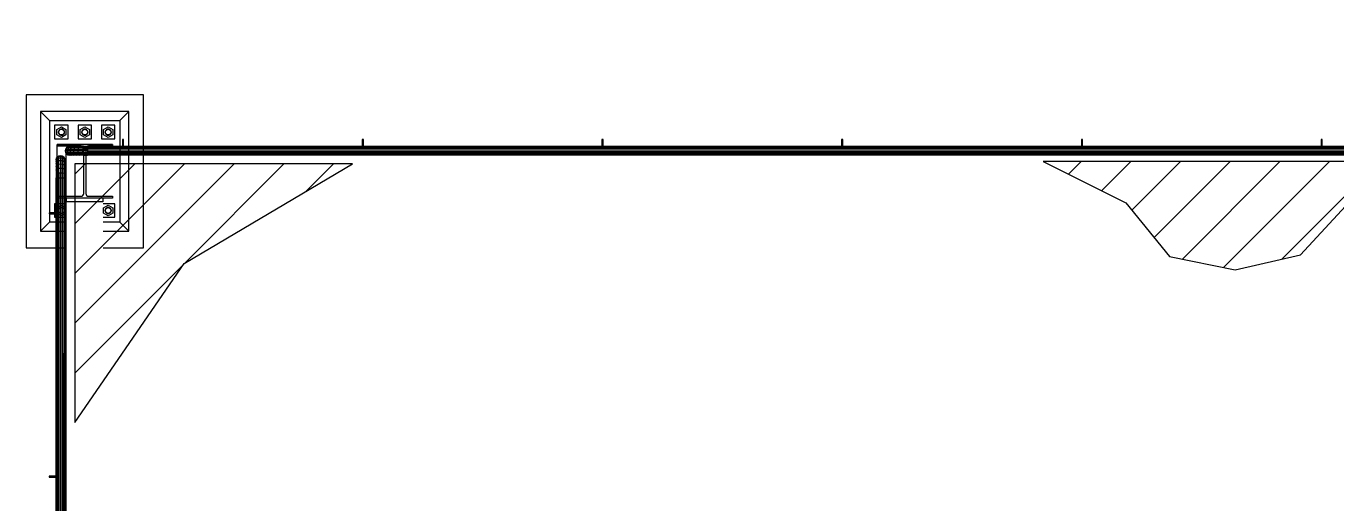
# Model space of a CAD drawing. Header units: metres. Extents: x 0 to 63075, y 0 to 44550.
# Drawn here: x 50739 to 51832, y 40770 to 41167 of the extents above; entities that cross this region are included whole.
import ezdxf

# ---------------------------------------------------------------- set-up
doc = ezdxf.new("R2010")
doc.units = ezdxf.units.M
doc.header["$LTSCALE"] = 75
for name, color, linetype in [('GSB', 7, 'Continuous'), ('ML6', 1, 'Continuous'), ('SDM', 7, 'Continuous'), ('SL1', 8, 'Continuous')]:
    doc.layers.add(name, color=color, linetype=linetype)
doc.styles.add('ROMANS', font='ROMANS.SHX')
doc.dimstyles.new('75___1-75', dxfattribs={"dimscale": 75, "dimtxt": 2.5, "dimasz": 2, "dimexe": 1.5, "dimexo": 1, "dimgap": 0.5, "dimtad": 1, "dimdec": 0, "dimzin": 12, "dimtxsty": 'ROMANS', "dimcen": 0, "dimclrd": 256, "dimclre": 256, "dimclrt": 3, "dimazin": 3, "dimtfac": 1, "dimtdec": 0, "dimtmove": 0, "dimatfit": 0, "dimfxl": 1, "dimlwd": -1, "dimlwe": -1, "dimarcsym": 0})
pattern_1 = [(44.99813, (326091.56, -18363.04), (-137.8813, 137.89033), [])]

# ---------------------------------------------------------------- blocks, each defined once
blk = doc.blocks.new('A$C6bae614f')
at = {"layer": 'SL1'}
h = blk.add_hatch(dxfattribs=at)
h.set_pattern_fill('_USER', color=256, scale=195, angle=44.99813, style=0, pattern_type=0)
h.set_pattern_definition(pattern_1)
h.paths.add_polyline_path([(352922.5, 47644), (353857.1, 48196.1), (352316, 48196.1), (352315.9, 46761.9)])
h = blk.add_hatch(dxfattribs=at)
h.set_pattern_fill('_USER', color=256, scale=195, angle=44.99813, style=0, pattern_type=0)
h.set_pattern_definition(pattern_1)
h.paths.add_polyline_path([(359760.7, 48209.2), (357689.8, 48209.3), (358149.4, 47980.1), (358391.7, 47682.6), (358756.2, 47608), (359119.1, 47692.5), (359415.1, 48010.8)])
for p, q in [((352045.5, 48580), (352045.5, 47730)), ((352695.5, 48579.9), (352045.5, 48580)), ((352695.5, 47729.9), (352695.5, 48579.9)), ((352175.5, 48437.5), (352125.5, 48487.5)), ((352125.5, 48487.5), (352125.5, 47822.5)), ((352615.5, 48487.5), (352125.5, 48487.5)), ((352615.5, 48487.5), (352565.5, 48437.5)), ((352615.5, 47822.5), (352615.5, 48487.5)), ((352175.5, 48437.5), (352175.5, 47872.5)), ((352175.5, 48437.5), (352565.5, 48437.5)), ((352203, 48410), (352203, 48335)), ((352278, 48410), (352203, 48410)), ((352215.1, 48387.1), (352240.5, 48401.8)), ((352215.1, 48357.8), (352215.1, 48387.1)), ((352225.5, 48379.7), (352223.9, 48372.5)), ((352230.1, 48385.5), (352225.5, 48379.7)), ((352236.8, 48388.7), (352230.1, 48385.5)), ((352244.2, 48388.7), (352236.8, 48388.7)), ((352240.5, 48401.8), (352266, 48387.1)), ((352250.9, 48385.5), (352244.2, 48388.7)), ((352255.5, 48379.7), (352250.9, 48385.5)), ((352257.2, 48372.5), (352255.5, 48379.7)), ((352266, 48387.1), (352266, 48357.8)), ((352278, 48335), (352278, 48410)), ((352333, 48410), (352333, 48335)), ((352408, 48410), (352333, 48410)), ((352345.1, 48387.1), (352370.5, 48401.8)), ((352345.1, 48357.8), (352345.1, 48387.1)), ((352355.5, 48379.7), (352353.9, 48372.5)), ((352360.1, 48385.5), (352355.5, 48379.7)), ((352366.8, 48388.7), (352360.1, 48385.5)), ((352374.2, 48388.7), (352366.8, 48388.7)), ((352370.5, 48401.8), (352396, 48387.1)), ((352380.9, 48385.5), (352374.2, 48388.7)), ((352385.5, 48379.7), (352380.9, 48385.5)), ((352387.2, 48372.5), (352385.5, 48379.7)), ((352396, 48387.1), (352396, 48357.8)), ((352408, 48335), (352408, 48410)), ((352463, 48410), (352463, 48335)), ((352538, 48410), (352463, 48410)), ((352475.1, 48387.1), (352500.5, 48401.8)), ((352475.1, 48357.8), (352475.1, 48387.1)), ((352485.5, 48379.7), (352483.9, 48372.5)), ((352490.1, 48385.5), (352485.5, 48379.7)), ((352496.8, 48388.7), (352490.1, 48385.5)), ((352504.2, 48388.7), (352496.8, 48388.7)), ((352500.5, 48401.8), (352526, 48387.1)), ((352510.9, 48385.5), (352504.2, 48388.7)), ((352515.5, 48379.7), (352510.9, 48385.5)), ((352517.2, 48372.5), (352515.5, 48379.7)), ((352526, 48387.1), (352526, 48357.8)), ((352538, 48335), (352538, 48410)), ((352565.5, 48437.5), (352565.5, 47872.5)), ((352203, 48335), (352278, 48335)), ((352240.5, 48343.1), (352215.1, 48357.8)), ((352223.9, 48372.5), (352225.5, 48365.2)), ((352225.5, 48365.2), (352230.1, 48359.4)), ((352230.1, 48359.4), (352236.8, 48356.2)), ((352236.8, 48356.2), (352244.2, 48356.2)), ((352266, 48357.8), (352240.5, 48343.1)), ((352244.2, 48356.2), (352250.9, 48359.4)), ((352250.9, 48359.4), (352255.5, 48365.2)), ((352255.5, 48365.2), (352257.2, 48372.5)), ((352333, 48335), (352408, 48335)), ((352370.5, 48343.1), (352345.1, 48357.8)), ((352353.9, 48372.5), (352355.5, 48365.2)), ((352355.5, 48365.2), (352360.1, 48359.4)), ((352360.1, 48359.4), (352366.8, 48356.2)), ((352366.8, 48356.2), (352374.2, 48356.2)), ((352396, 48357.8), (352370.5, 48343.1)), ((352374.2, 48356.2), (352380.9, 48359.4)), ((352380.9, 48359.4), (352385.5, 48365.2)), ((352385.5, 48365.2), (352387.2, 48372.5)), ((352463, 48335), (352538, 48335)), ((352500.5, 48343.1), (352475.1, 48357.8)), ((352483.9, 48372.5), (352485.5, 48365.2)), ((352485.5, 48365.2), (352490.1, 48359.4)), ((352490.1, 48359.4), (352496.8, 48356.2)), ((352496.8, 48356.2), (352504.2, 48356.2)), ((352526, 48357.8), (352500.5, 48343.1)), ((352504.2, 48356.2), (352510.9, 48359.4)), ((352510.9, 48359.4), (352515.5, 48365.2)), ((352515.5, 48365.2), (352517.2, 48372.5)), ((352579.7, 48332), (352579.7, 48292.9)), ((352586, 48332), (352579.7, 48332)), ((352586, 48292.9), (352586, 48332)), ((353910.4, 48331.9), (353910.4, 48292.8)), ((353916.8, 48331.9), (353910.4, 48331.9)), ((353916.8, 48292.8), (353916.8, 48331.9)), ((355241.2, 48331.9), (355241.2, 48292.8)), ((355247.5, 48331.9), (355241.2, 48331.9)), ((355247.5, 48292.8), (355247.5, 48331.9)), ((356571.9, 48331.8), (356571.9, 48292.7)), ((356578.3, 48331.8), (356571.9, 48331.8)), ((356578.3, 48292.7), (356578.3, 48331.8)), ((357902.7, 48331.8), (357902.7, 48292.7)), ((357909, 48331.8), (357902.7, 48331.8)), ((357909, 48292.7), (357909, 48331.8)), ((359233.4, 48331.7), (359233.4, 48292.6)), ((359239.8, 48331.7), (359233.4, 48331.7)), ((359239.8, 48292.6), (359239.8, 48331.7)), ((352213.5, 48227.8), (352218.8, 48235.7)), ((352217.5, 48304.5), (352523.5, 48304.5)), ((352217.5, 48233.9), (352217.5, 48304.5)), ((352523.5, 48304.5), (352217.5, 48304.5)), ((352349, 48293.5), (352217.5, 48293.5)), ((352350, 48293.5), (352217.5, 48293.5)), ((352218.8, 48235.7), (352226.7, 48241)), ((352218.8, 48232.8), (352226.7, 48237.9)), ((352218.8, 48232.8), (352218.8, 48235.7)), ((352226.7, 48241), (352236, 48242.9)), ((352226.7, 48237.9), (352226.7, 48241)), ((352226.7, 48237.9), (352236, 48239.7)), ((352226.7, 48214.3), (352226.7, 48237.9)), ((352236, 48239.7), (352236, 48242.9)), ((352236, 48242.9), (352245.3, 48241)), ((352236, 48239.7), (352245.3, 48237.9)), ((352236, 48239.7), (352236, 48215.7)), ((352245.3, 48241), (352253.3, 48235.7)), ((352245.3, 48237.9), (352245.3, 48241)), ((352245.3, 48237.9), (352245.3, 48214.3)), ((352245.3, 48237.9), (352253.3, 48232.8)), ((352253.3, 48232.8), (352253.3, 48235.7)), ((352253.3, 48235.7), (352258.6, 48227.8)), ((352263.5, 48277.8), (352261.6, 48268.5)), ((352264.7, 48268.5), (352261.6, 48268.5)), ((352261.6, 48268.5), (352263.5, 48259.1)), ((352268.8, 48285.7), (352263.5, 48277.8)), ((352263.5, 48277.8), (352358.7, 48277.8)), ((352263.5, 48259.1), (352268.8, 48251.2)), ((352358.7, 48259.1), (352263.5, 48259.1)), ((352266.5, 48277.8), (352264.7, 48268.5)), ((352358.3, 48268.5), (352264.7, 48268.5)), ((352264.7, 48268.5), (352266.5, 48259.1)), ((352266, 48255.3), (352265.8, 42053.5)), ((352271.7, 48285.7), (352266.5, 48277.8)), ((352266.5, 48259.1), (352271.7, 48251.2)), ((352276.7, 48291), (352268.8, 48285.7)), ((352359.9, 48285.7), (352268.8, 48285.7)), ((352359.9, 48251.2), (352268.8, 48251.2)), ((352268.8, 48251.2), (352276.7, 48245.9)), ((352279.4, 48291), (352271.7, 48285.7)), ((352271.7, 48251.2), (352279.4, 48245.9)), ((352275.6, 48277.8), (352273.9, 48268.5)), ((352273.9, 48268.5), (352275.6, 48259.1)), ((352280.4, 48285.7), (352275.6, 48277.8)), ((352275.6, 48259.1), (352280.4, 48251.2)), ((352286, 48292.9), (352276.7, 48291)), ((352361.7, 48291), (352276.7, 48291)), ((352276.7, 48245.9), (352286, 48244.1)), ((352361.7, 48245.9), (352276.7, 48245.9)), ((352288.5, 48292.9), (352279.4, 48291)), ((352279.4, 48245.9), (352288.5, 48244.1)), ((352287.5, 48291), (352280.4, 48285.7)), ((352280.4, 48251.2), (352287.5, 48245.9)), ((352363.8, 48292.9), (352286, 48292.9)), ((352363.8, 48244.1), (352286, 48244.1)), ((352295.9, 48292.9), (352287.5, 48291)), ((352287.5, 48245.9), (352295.9, 48244.1)), ((352290.2, 48277.8), (352288.8, 48268.5)), ((352288.8, 48268.5), (352290.2, 48259.1)), ((352294.3, 48285.7), (352290.2, 48277.8)), ((352290.2, 48259.1), (352294.3, 48251.2)), ((352300.5, 48291), (352294.3, 48285.7)), ((352294.3, 48251.2), (352300.5, 48245.9)), ((352307.8, 48292.9), (352300.5, 48291)), ((352300.5, 48245.9), (352307.8, 48244.1)), ((352309.6, 48277.8), (352308.5, 48268.5)), ((352308.5, 48268.5), (352309.6, 48259.1)), ((352312.9, 48285.7), (352309.6, 48277.8)), ((352309.6, 48259.1), (352312.9, 48251.2)), ((352317.8, 48291), (352312.9, 48285.7)), ((352312.9, 48251.2), (352317.8, 48245.9)), ((352323.7, 48292.9), (352317.8, 48291)), ((352317.8, 48245.9), (352323.7, 48244.1)), ((352332.8, 48277.8), (352332, 48268.5)), ((352332, 48268.5), (352332.8, 48259.1)), ((352335.1, 48285.7), (352332.8, 48277.8)), ((352332.8, 48259.1), (352335.1, 48251.2)), ((352338.6, 48291), (352335.1, 48285.7)), ((352335.1, 48251.2), (352338.6, 48245.9)), ((352342.6, 48292.9), (352338.6, 48291)), ((352338.6, 48245.9), (352342.6, 48244.1)), ((352350.6, 48292.9), (352350, 48293.5)), ((352358.7, 48277.8), (352358.3, 48268.5)), ((352386, 48268.5), (352358.3, 48268.5)), ((352358.3, 48268.5), (352358.7, 48259.1)), ((352359.9, 48285.7), (352358.7, 48277.8)), ((352358.7, 48277.8), (352386, 48277.8)), ((352358.7, 48259.1), (352386, 48259.1)), ((352358.7, 48259.1), (352359.9, 48251.2)), ((352361.7, 48291), (352359.9, 48285.7)), ((352359.9, 48285.7), (352386, 48285.7)), ((352359.9, 48251.2), (352361.7, 48245.9)), ((352359.9, 48251.2), (352386, 48251.2)), ((352363.8, 48292.9), (352361.7, 48291)), ((352361.7, 48291), (352386, 48291)), ((352361.7, 48245.9), (352363.8, 48244.1)), ((352361.7, 48245.9), (352386, 48245.9)), ((352363.8, 48292.9), (352386, 48292.9)), ((352363.8, 48244.1), (352386, 48244.1)), ((352365, 48032.5), (352365, 48277.5)), ((352376, 48277.5), (352376, 48032.5)), ((360770.5, 48292.6), (352386, 48292.9)), ((352386, 48292.9), (352386, 48291)), ((360770.5, 48290.7), (352386, 48291)), ((352386, 48291), (352386, 48285.7)), ((352386, 48285.7), (352386, 48277.8)), ((360770.5, 48285.4), (352386, 48285.7)), ((360770.5, 48277.5), (352386, 48277.8)), ((352386, 48277.8), (352386, 48268.5)), ((352386, 48268.5), (360770.5, 48268.2)), ((352386, 48268.5), (352386, 48259.1)), ((360770.5, 48258.8), (352386, 48259.1)), ((352386, 48259.1), (352386, 48251.2)), ((352386, 48251.2), (352386, 48245.9)), ((360770.5, 48250.9), (352386, 48251.2)), ((352386, 48245.9), (352386, 48244.1)), ((360770.5, 48245.6), (352386, 48245.9)), ((360770.5, 48243.8), (352386, 48244.1)), ((352390.4, 48292.9), (352391, 48293.5)), ((352391, 48293.5), (352523.5, 48293.5)), ((352523.5, 48293.5), (352392, 48293.5)), ((352523.5, 48304.5), (352523.5, 48292.9)), ((352211.6, 48218.5), (352213.5, 48227.8)), ((352211.6, 48216), (352213.5, 48225.1)), ((352211.6, 48218.5), (352211.6, 48216)), ((352211.6, 48208.6), (352213.5, 48217)), ((352211.6, 48216), (352211.6, 48196.6)), ((352211.6, 48196.6), (352213.5, 48203.9)), ((352211.6, 48196.6), (352211.6, 48180.8)), ((352211.6, 48180.8), (352213.5, 48186.6)), ((352211.6, 48180.8), (352211.6, 48161.9)), ((352211.6, 48161.9), (352213.5, 48165.9)), ((352211.6, 48161.9), (352211.6, 48140.7)), ((352213.5, 48225.1), (352218.8, 48232.8)), ((352213.5, 48225.1), (352213.5, 48227.8)), ((352213.5, 48225.1), (352213.5, 48203.9)), ((352213.5, 48217), (352218.8, 48224.1)), ((352213.5, 48203.9), (352218.8, 48210.1)), ((352213.5, 48203.9), (352213.5, 48186.6)), ((352213.5, 48186.6), (352218.8, 48191.6)), ((352213.5, 48186.6), (352213.5, 48165.9)), ((352213.5, 48165.9), (352218.8, 48169.3)), ((352213.5, 48165.9), (352213.5, 48142.8)), ((352218.8, 48232.8), (352218.8, 48210.1)), ((352218.8, 48224.1), (352226.7, 48228.9)), ((352218.8, 48210.1), (352226.7, 48214.3)), ((352218.8, 48210.1), (352218.8, 48191.6)), ((352218.8, 48191.6), (352226.7, 48194.9)), ((352218.8, 48191.6), (352218.8, 48169.3)), ((352218.8, 48169.3), (352226.7, 48171.6)), ((352218.8, 48169.3), (352218.8, 48144.6)), ((352226.7, 48228.9), (352236, 48230.5)), ((352226.7, 48214.3), (352236, 48215.7)), ((352226.7, 48194.9), (352226.7, 48214.3)), ((352226.7, 48194.9), (352236, 48196)), ((352226.7, 48171.6), (352226.7, 48194.9)), ((352226.7, 48171.6), (352236, 48172.4)), ((352226.7, 48145.7), (352226.7, 48171.6)), ((352236, 48230.5), (352245.3, 48228.9)), ((352236, 48215.7), (352236, 48196)), ((352236, 48215.7), (352245.3, 48214.3)), ((352236, 48196), (352245.3, 48194.9)), ((352236, 48196), (352236, 48172.4)), ((352236, 48172.4), (352245.3, 48171.6)), ((352236, 48172.4), (352236, 48146.1)), ((352245.3, 48228.9), (352253.3, 48224.1)), ((352245.3, 48214.3), (352245.3, 48194.9)), ((352245.3, 48214.3), (352253.3, 48210.1)), ((352245.3, 48194.9), (352245.3, 48171.6)), ((352245.3, 48194.9), (352253.3, 48191.6)), ((352245.3, 48171.6), (352245.3, 48145.7)), ((352245.3, 48171.6), (352253.3, 48169.3)), ((352253.3, 48232.8), (352258.6, 48225.1)), ((352253.3, 48232.8), (352253.3, 48210.1)), ((352253.3, 48224.1), (352258.6, 48217)), ((352253.3, 48210.1), (352258.6, 48203.9)), ((352253.3, 48210.1), (352253.3, 48191.6)), ((352253.3, 48191.6), (352258.6, 48186.6)), ((352253.3, 48191.6), (352253.3, 48169.3)), ((352253.3, 48169.3), (352258.6, 48165.9)), ((352253.3, 48169.3), (352253.3, 48144.6)), ((352258.6, 48227.8), (352260.4, 48218.5)), ((352258.6, 48225.1), (352258.6, 48227.8)), ((352258.6, 48225.1), (352260.4, 48216)), ((352258.6, 48225.1), (352258.6, 48203.9)), ((352258.6, 48217), (352260.4, 48208.6)), ((352258.6, 48203.9), (352258.6, 48186.6)), ((352258.6, 48203.9), (352260.4, 48196.6)), ((352258.6, 48186.6), (352260.4, 48180.8)), ((352258.6, 48186.6), (352258.6, 48165.9)), ((352258.6, 48165.9), (352260.4, 48161.9)), ((352258.6, 48165.9), (352258.6, 48142.8)), ((352260.4, 48216), (352260.4, 48218.5)), ((352260.4, 48216), (352260.4, 48196.6)), ((352260.4, 48196.6), (352260.4, 48180.8)), ((352260.4, 48180.8), (352260.4, 48161.9)), ((352260.4, 48161.9), (352260.4, 48140.7)), ((352211.4, 40905), (352211.6, 48118.5)), ((352211.6, 48140.7), (352213.5, 48142.8)), ((352211.6, 48140.7), (352211.6, 48118.5)), ((352211.6, 48118.5), (352213.5, 48118.5)), ((352213.5, 48142.8), (352213.2, 40905)), ((352213.5, 48142.8), (352218.8, 48144.6)), ((352213.5, 48118.5), (352218.8, 48118.5)), ((352218.8, 48144.6), (352218.5, 40905)), ((352218.8, 48144.6), (352226.7, 48145.7)), ((352218.8, 48118.5), (352226.7, 48118.5)), ((352226.7, 48145.7), (352226.4, 40905)), ((352226.7, 48145.7), (352236, 48146.1)), ((352226.7, 48118.5), (352236, 48118.5)), ((352236, 48146.1), (352235.8, 40905)), ((352236, 48146.1), (352245.3, 48145.7)), ((352236, 48118.5), (352245.3, 48118.5)), ((352245.3, 48145.7), (352245.1, 40905)), ((352245.3, 48118.5), (352253.3, 48118.5)), ((352245.3, 48145.7), (352253.3, 48144.6)), ((352253.3, 48144.6), (352253, 40905)), ((352253.3, 48144.6), (352258.6, 48142.8)), ((352253.3, 48118.5), (352258.6, 48118.5)), ((352258.6, 48118.5), (352258.3, 40905)), ((352258.6, 48142.8), (352260.4, 48140.7)), ((352258.6, 48142.8), (352258.6, 48118.5)), ((352258.6, 48118.5), (352260.4, 48118.5)), ((352260.4, 48118.5), (352260.2, 40905)), ((352260.4, 48140.7), (352260.4, 48118.5)), ((352217.5, 48016.5), (352349, 48016.5)), ((352217.5, 48005.5), (352217.5, 48016.5)), ((352260.4, 48016.5), (352266, 48016.5)), ((352392, 48016.5), (352523.5, 48016.5)), ((352523.5, 48016.5), (352523.5, 48005.5)), ((352203, 47975), (352203, 47900)), ((352269, 47975), (352203, 47975)), ((352215.1, 47952.1), (352240.5, 47966.8)), ((352215.1, 47922.8), (352215.1, 47952.1)), ((352523.5, 48005.5), (352217.5, 48005.5)), ((352225.5, 47944.7), (352223.8, 47937.5)), ((352230.1, 47950.5), (352225.5, 47944.7)), ((352236.8, 47953.7), (352230.1, 47950.5)), ((352244.2, 47953.7), (352236.8, 47953.7)), ((352240.5, 47966.8), (352265.9, 47952.1)), ((352250.9, 47950.5), (352244.2, 47953.7)), ((352255.5, 47944.7), (352250.9, 47950.5)), ((352257.2, 47937.5), (352255.5, 47944.7)), ((352260.4, 48005.5), (352266, 48005.5)), ((352265.5, 47989.5), (352265.5, 48005.5)), ((352266, 47989.5), (352265.5, 47989.5)), ((352265.9, 47952.1), (352265.9, 47922.8)), ((352269.5, 47986.5), (352269.5, 48005.5)), ((352471.5, 47986.5), (352269.5, 47986.5)), ((352471.5, 48005.5), (352471.5, 47986.5)), ((352538, 47975), (352472, 47975)), ((352475.1, 47952.1), (352500.5, 47966.8)), ((352475.1, 47922.8), (352475.1, 47952.1)), ((352485.5, 47944.7), (352483.8, 47937.5)), ((352490.1, 47950.5), (352485.5, 47944.7)), ((352496.8, 47953.7), (352490.1, 47950.5)), ((352504.2, 47953.7), (352496.8, 47953.7)), ((352500.5, 47966.8), (352525.9, 47952.1)), ((352510.9, 47950.5), (352504.2, 47953.7)), ((352515.5, 47944.7), (352510.9, 47950.5)), ((352517.2, 47937.5), (352515.5, 47944.7)), ((352525.9, 47952.1), (352525.9, 47922.8)), ((352538, 47900), (352538, 47975)), ((352175.5, 47872.5), (352125.5, 47822.5)), ((352172.5, 47924.8), (352172.5, 47918.5)), ((352211.6, 47924.8), (352172.5, 47924.8)), ((352172.5, 47918.5), (352211.6, 47918.5)), ((352269, 47872.5), (352175.5, 47872.5)), ((352203, 47900), (352269, 47900)), ((352240.5, 47908.1), (352215.1, 47922.8)), ((352223.8, 47937.5), (352225.5, 47930.2)), ((352225.5, 47930.2), (352230.1, 47924.4)), ((352230.1, 47924.4), (352236.8, 47921.2)), ((352236.8, 47921.2), (352244.2, 47921.2)), ((352265.9, 47922.8), (352240.5, 47908.1)), ((352244.2, 47921.2), (352250.9, 47924.4)), ((352250.9, 47924.4), (352255.5, 47930.2)), ((352255.5, 47930.2), (352257.2, 47937.5)), ((352472, 47900), (352538, 47900)), ((352565.5, 47872.5), (352472, 47872.5)), ((352500.5, 47908.1), (352475.1, 47922.8)), ((352483.8, 47937.5), (352485.5, 47930.2)), ((352485.5, 47930.2), (352490.1, 47924.4)), ((352490.1, 47924.4), (352496.8, 47921.2)), ((352496.8, 47921.2), (352504.2, 47921.2)), ((352525.9, 47922.8), (352500.5, 47908.1)), ((352504.2, 47921.2), (352510.9, 47924.4)), ((352510.9, 47924.4), (352515.5, 47930.2)), ((352515.5, 47930.2), (352517.2, 47937.5)), ((352615.5, 47822.5), (352565.5, 47872.5)), ((352125.5, 47822.5), (352269, 47822.5)), ((352472, 47822.5), (352615.5, 47822.5)), ((352045.5, 47730), (352269, 47730)), ((352472, 47730), (352695.5, 47729.9)), ((352211.6, 46464.2), (352172.5, 46464.2)), ((352172.5, 46464.2), (352172.5, 46457.9)), ((352172.5, 46457.9), (352211.6, 46457.9))]:
    blk.add_line(p, q, dxfattribs=at)
for points in [[(352922.5, 47644), (353857.1, 48196.1), (352316, 48196.1), (352315.9, 46761.9)], [(359760.7, 48209.2), (357689.8, 48209.3), (358149.4, 47980.1), (358391.7, 47682.6), (358756.2, 47608), (359119.1, 47692.5), (359415.1, 48010.8)]]:
    blk.add_lwpolyline(points, close=True, dxfattribs=at)
for centre in [(352240.5, 48372.5), (352370.5, 48372.5), (352500.5, 48372.5), (352240.5, 47937.5), (352500.5, 47937.5)]:
    blk.add_circle(centre, 16, dxfattribs=at)
for centre, start, end in [((352349, 48277.5), 359.99609, 89.9981), ((352349, 48277.5), 74.25735, 89.99813), ((352392, 48277.5), 89.9981, 179.99609), ((352392, 48277.5), 89.99813, 105.73888), ((352349, 48032.5), 269.9981, 359.99609), ((352392, 48032.5), 179.99609, 269.9981)]:
    blk.add_arc(centre, 16, start, end, dxfattribs=at)
blk = doc.blocks.new('zw$15D4')
at = {"layer": 'ML6', "xscale": 0.2502808837766805, "yscale": 0.2502808837766805, "zscale": 0.2502808837766805}
blk.add_blockref('A$C6bae614f', (-85544.7, -3177.3), dxfattribs=at)

msp = doc.modelspace()

# ---------------------------------------------------------------- block references
at = {"layer": 'GSB', "xscale": 0.6000000000000068, "yscale": 0.6000000000000068, "zscale": 0.6000000000000068}
msp.add_blockref('zw$15D4', (49200, 35721.6), dxfattribs=at)

# ---------------------------------------------------------------- leaders
at = {"layer": 'SDM'}
msp.add_leader([(51608.3, 37812.1), (59453.1, 42438.7), (62243.4, 42438.7)], dimstyle='75___1-75', override={"dimtad": 0}, dxfattribs=at)

doc.saveas('drawing.dxf')
